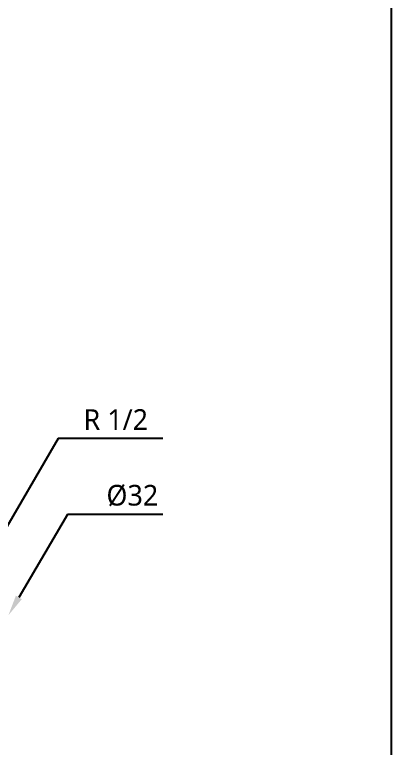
# Model space of a CAD drawing. Extents: x 0 to 3100, y -675 to 2100.
# Drawn here: x 2735 to 3100, y 492 to 1202 of the extents above; entities that cross this region are included whole.
import ezdxf

# ---------------------------------------------------------------- set-up
doc = ezdxf.new("R2010")
doc.units = 0
doc.header["$LTSCALE"] = 20
doc.header["$MEASUREMENT"] = 0
doc.layers.add('1', color=1, linetype='CONTINUOUS')
doc.layers.add('5', color=5, linetype='CONTINUOUS')
doc.styles.get("Standard").update_dxf_attribs({"font": 'NanumGothic.ttf'})

msp = doc.modelspace()

# ---------------------------------------------------------------- linework, layer by layer
at = {"layer": '1', "color": 3}
for p, q in [((2777.49101, 791.69094), (2719.24635, 692.20937)), ((2878.726, 791.69094), (2777.49101, 791.69094)), ((2786.28444, 718.01815), (2739.3383, 637.83437)), ((2878.726, 718.01815), (2786.28444, 718.01815))]:
    msp.add_line(p, q, dxfattribs=at)
msp.add_solid([(2742.21487, 636.15019), (2736.46173, 639.51855), (2729.23322, 620.57496)], dxfattribs=at)
at = {"layer": '5', "color": 212}
msp.add_lwpolyline([(0, 2100), (3100, 2100), (3100, 0), (0, 0)], close=True, dxfattribs=at)

# ---------------------------------------------------------------- texts
at = {"layer": '1', "color": 2, "char_height": 20, "attachment_point": 5}
for s, insert in [('R 1/2', (2833.20272, 809.98115)), ('%%C32', (2849.25559, 736.30836))]:
    msp.add_mtext(s, dxfattribs=dict(at, insert=insert))

doc.saveas('drawing.dxf')
